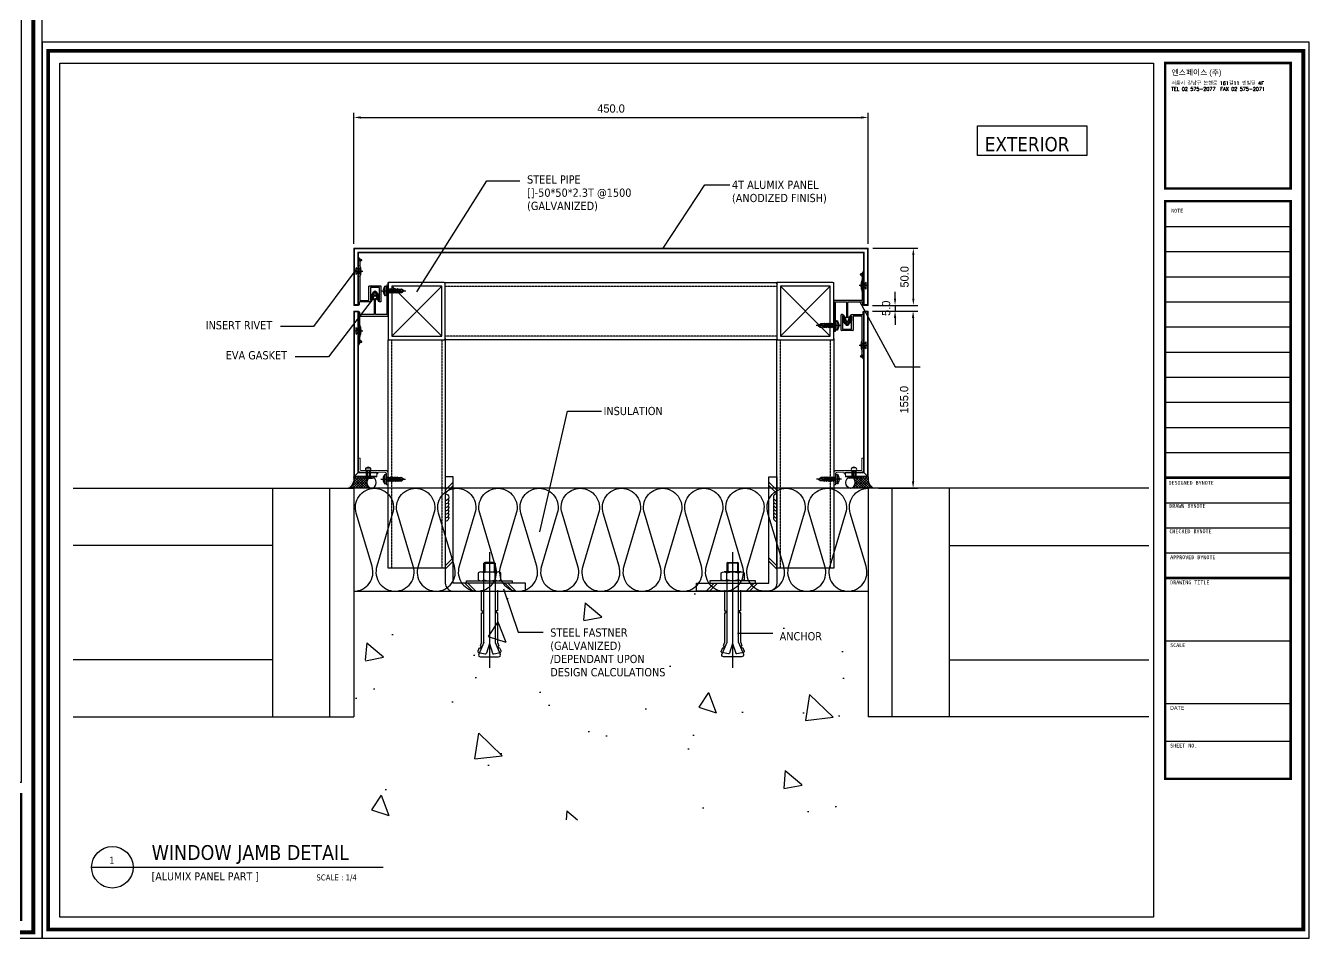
# Model space of a CAD drawing. Header units: millimetres. Extents: x 7297 to 60227, y -7497 to 19324.
# Drawn here: x 16497 to 17620, y 13273 to 14071 of the extents above; entities that cross this region are included whole.
import ezdxf

# ---------------------------------------------------------------- set-up
doc = ezdxf.new("R2010")
doc.units = ezdxf.units.MM
doc.linetypes.add('HIDDEN', pattern=[0.375, 0.25, -0.125])
for name, color, linetype in [('NS_AL_MOLD', 7, 'Continuous'), ('NS_BRACKET_NUTS', 1, 'Continuous'), ('NS_CAULKING', 8, 'Continuous'), ('NS_COL_D-GREY', 8, 'Continuous'), ('NS_COL_RED', 1, 'Continuous'), ('NS_COL_WHITE', 7, 'Continuous'), ('NS_CON', 8, 'Continuous'), ('NS_DIM', 1, 'Continuous'), ('NS_FORM', 7, 'Continuous'), ('NS_FRAME', 253, 'Continuous'), ('NS_GASKET_3M', 150, 'Continuous'), ('NS_INSUL', 8, 'Continuous'), ('NS_PIPE_FRAME', 2, 'Continuous'), ('NS_RIVET_SCREW', 1, 'Continuous'), ('NS_TEXT', 2, 'Continuous'), ('NS_WELD', 1, 'Continuous')]:
    doc.layers.add(name, color=color, linetype=linetype)
doc.layers.add('NS_AL_PANEL', color=32, linetype='Continuous', lineweight=9)
doc.styles.add('Expo M', font='Expo M.ttf')
doc.styles.add('HGTXT', font='romans.shx', dxfattribs={"bigfont": 'whgtxt.shx'})
doc.dimstyles.new('DS2', dxfattribs={"dimscale": 2, "dimtxt": 1.8, "dimasz": 1.5, "dimexe": 1, "dimexo": 1, "dimgap": 0.5, "dimtad": 1, "dimtoh": 1, "dimdec": 1, "dimzin": 1, "dimdsep": 46, "dimtxsty": 'Expo M', "dimcen": 2, "dimadec": 1, "dimazin": 0, "dimtfac": 1, "dimtdec": 4, "dimtix": 1, "dimtmove": 1, "dimatfit": 3, "dimfxl": 1, "dimtolj": 1, "dimtzin": 1, "dimarcsym": 0})
doc.dimstyles.new('N-SPACE', dxfattribs={"dimscale": 4, "dimtxt": 1.8, "dimasz": 1.5, "dimexe": 1, "dimexo": 1, "dimgap": 1, "dimtad": 1, "dimtoh": 1, "dimdec": 1, "dimzin": 1, "dimdsep": 46, "dimtxsty": 'Expo M', "dimcen": 2, "dimclrd": 1, "dimclre": 1, "dimclrt": 2, "dimadec": 1, "dimazin": 0, "dimtfac": 1, "dimtdec": 1, "dimtix": 1, "dimtmove": 1, "dimatfit": 3, "dimfxl": 1, "dimtolj": 1, "dimtzin": 1, "dimarcsym": 0})
pattern_1 = [(315, (-48116.2908, -63333.405), (1.122532015, 1.122532015), []), (45, (-48116.2908, -63333.405), (-1.122532015, 1.122532015), [])]

# ---------------------------------------------------------------- blocks, each defined once
blk = doc.blocks.new('AL-TEMPLATE')
at = {"color": 8}
for p, q in [((2716.82, 1392.97), (2800.02, 1392.97)), ((2716.82, 1376.33), (2800.02, 1376.33)), ((2716.82, 1359.69), (2800.02, 1359.69)), ((2716.82, 1343.05), (2800.02, 1343.05)), ((2716.82, 1326.41), (2800.02, 1326.41)), ((2716.82, 1309.77), (2800.02, 1309.77)), ((2716.82, 1293.13), (2800.02, 1293.13)), ((2716.82, 1276.49), (2800.02, 1276.49)), ((2716.82, 1259.85), (2800.02, 1259.85)), ((2716.82, 1243.21), (2800.02, 1243.21)), ((2716.82, 1209.93), (2800.02, 1209.93)), ((2716.82, 1193.29), (2800.02, 1193.29)), ((2716.82, 1176.65), (2800.02, 1176.65)), ((2716.82, 1118.41), (2800.02, 1118.41)), ((2716.82, 1076.81), (2800.02, 1076.81)), ((2716.82, 1051.85), (2800.02, 1051.85))]:
    blk.add_line(p, q, dxfattribs=at)
at = {"color": 7, "ltscale": 2}
blk.add_lwpolyline([(1972.34, 1515.25), (1972.34, 921.25), (2812.34, 921.25), (2812.34, 1515.25)], close=True, dxfattribs=at)
at = {"color": 8}
for points, const_width in [([(1976.34, 1509.45), (2808.34, 1509.45), (2808.34, 927.05), (1976.34, 927.05)], 2.5), ([(2716.82, 1501.32), (2800.02, 1501.32), (2800.02, 1418.12), (2716.82, 1418.12)], 1.66), ([(2716.82, 1409.8), (2800.02, 1409.8), (2800.02, 1026.89), (2716.82, 1026.89)], 1.66)]:
    blk.add_lwpolyline(points, close=True, dxfattribs=dict(at, const_width=const_width))
at = {"color": 9}
blk.add_lwpolyline([(1984.07, 1501.32), (2709.08, 1501.32), (2709.08, 935.18), (1984.07, 935.18)], close=True, dxfattribs=at)
at = {"color": 8, "const_width": 1.66}
for points in [[(2716.82, 1226.57), (2800.02, 1226.57)], [(2716.82, 1160.01), (2800.02, 1160.01)]]:
    blk.add_lwpolyline(points, dxfattribs=at)
at = {"insert": (2720.94, 1489.17), "char_height": 2.3487, "attachment_point": 1, "style": 'HGTXT'}
blk.add_mtext('서울시 강남구 논현로 161길11 엔빌딩 4F\\PTEL 02 575-2077  FAX 02 575-2071', dxfattribs=at)
at = {"color": 146, "true_color": 0x105689, "insert": (2721.06, 1496.93), "char_height": 3.6698, "attachment_point": 1, "style": 'HGTXT'}
blk.add_mtext('{\\fExpo M|b0|i0|c129|p18;엔스페이스 (주)}', dxfattribs=at)
at = {"color": 8, "attachment_point": 1}
for s, insert, char_height, width in [('NOTE', (2720.76, 1404.73), 2.556, 438.9676), ('DESIGNED BYNOTE', (2719.01, 1224.39), 2.5559, 438.9676), ('DRAWN BYNOTE', (2719.56, 1209.04), 2.5559, 438.9676), ('CHECKED BYNOTE', (2719.56, 1192.25), 2.5559, 438.9676), ('APPROVED BYNOTE', (2720.1, 1175.04), 2.5559, 438.9676), ('DRAWING TITLE', (2720.1, 1158.4), 2.5559, 438.9675), ('SCALE', (2720.1, 1116.8), 2.556, 438.9675), ('{\\fﾱﾼﾸﾲ|b0|i0|c129|p49;DATE}', (2720.1, 1075.2), 2.5559, 438.9675), ('SHEET NO.', (2720.1, 1050.24), 2.556, 438.9675)]:
    blk.add_mtext(s, dxfattribs=dict(at, insert=insert, char_height=char_height, width=width))
blk = doc.blocks.new('피스')
for p, q in [((-4, 1.5), (-4, 1)), ((-4, 1.5), (4, 1.5)), ((-3, 0), (3, 0)), ((-0.5, 3), (-0.4, 2.3)), ((-0.4, 2.3), (0.4, 2.3)), ((0, 5), (0, -16.8)), ((0.5, 3), (0.4, 2.3)), ((4, 1.5), (4, 1)), ((2, -1.5), (-2, -2)), ((-1.5, -1.5), (-2, -2)), ((-2, -2), (-1.5, -2.5)), ((-1.5, -3.5), (-2, -4)), ((2, -3.5), (-2, -4)), ((-2, -4), (-1.5, -4.5)), ((-1.5, -5.5), (-2, -6)), ((2, -5.5), (-2, -6)), ((-2, -6), (-1.5, -6.5)), ((-1.5, -7.5), (-2, -8)), ((2, -7.5), (-2, -8)), ((-2, -8), (-1.5, -8.5)), ((-1.5, -9.5), (-2, -10)), ((2, -9.5), (-2, -10)), ((-2, -10), (-1.5, -10.5)), ((-1.5, -0.5), (-1.5, -1.5)), ((1.5, -1), (-1.5, -1.5)), ((1.5, -2), (-1.5, -2.5)), ((-1.5, -2.5), (-1.5, -3.5)), ((1.5, -3), (-1.5, -3.5)), ((1.5, -4), (-1.5, -4.5)), ((-1.5, -4.5), (-1.5, -5.5)), ((1.5, -5), (-1.5, -5.5)), ((1.5, -6), (-1.5, -6.5)), ((-1.5, -6.5), (-1.5, -7.5)), ((1.5, -7), (-1.5, -7.5)), ((1.5, -8), (-1.5, -8.5)), ((-1.5, -8.5), (-1.5, -9.5)), ((1.5, -9), (-1.5, -9.5)), ((1.5, -10), (-1.5, -10.5)), ((-1.5, -10.5), (-1.5, -13.5)), ((1.5, -0.5), (1.5, -1)), ((1.5, -1), (2, -1.5)), ((2, -1.5), (1.5, -2)), ((1.5, -2), (1.5, -3)), ((1.5, -3), (2, -3.5)), ((2, -3.5), (1.5, -4)), ((1.5, -4), (1.5, -5)), ((1.5, -5), (2, -5.5)), ((2, -5.5), (1.5, -6)), ((1.5, -6), (1.5, -7)), ((1.5, -7), (2, -7.5)), ((2, -7.5), (1.5, -8)), ((1.5, -8), (1.5, -9)), ((1.5, -9), (2, -9.5)), ((2, -9.5), (1.5, -10)), ((1.5, -10), (1.5, -13)), ((0, -15), (-1.5, -13.5)), ((-1.3, -13.5), (-1.3, -12)), ((0, -15), (-1.3, -13.5)), ((0, -15), (1.5, -13)), ((1.5, -13), (0.6, -11.5))]:
    blk.add_line(p, q)
for centre, radius, start, end in [((0, -3.1), 6.08, 94.7146, 131.1121), ((-3, 1), 1, 180, 270), ((-2, -0.5), 0.5, 0, 90), ((0, -3.1), 6.08, 48.8879, 85.2854), ((2, -0.5), 0.5, 90, 180), ((3, 1), 1, 270, 0), ((-0.3, -12), 1, 30.0863, 180)]:
    blk.add_arc(centre, radius, start, end)
blk = doc.blocks.new('N-SCREW')
blk.add_blockref('피스', (17.3, -1))
blk = doc.blocks.new('A$C0843732F')
for centre, start in [((0, -3), 90), ((0, -6), 150), ((0, -9), 150), ((0, -12), 150), ((0, -15), 150), ((0, -18), 150), ((0, -21), 150)]:
    blk.add_arc(centre, 3, start, 270)
blk = doc.blocks.new('set anchor')
for p, q in [((0, -27.2), (0, 74.1)), ((-8.9, 56.5), (-10.1, 59.4)), ((-3.7, 61.8), (-9.5, 60.5)), ((-5, 52), (-9.4, 62.2)), ((-8.9, 56.5), (-8, 56.8)), ((-7.3, 55.2), (-8, 56.8)), ((7.9, 64.5), (-7.9, 64.5)), ((0, 52.8), (-2.7, 61.3)), ((0, 52.8), (2.7, 61.3)), ((9.5, 60.5), (3.7, 61.8)), ((5, 52), (9.4, 62.2)), ((7.3, 55.2), (8, 56.8)), ((8.9, 56.5), (8, 56.8)), ((8.9, 56.5), (10.1, 59.4)), ((-8.2, 54.8), (-7.3, 55.2)), ((-7.1, 52), (-8.2, 54.8)), ((-7.1, 25.8), (-7.1, 52)), ((-5, -2), (-5, 52)), ((5, 52), (5, -2)), ((7.1, 52), (8.2, 54.8)), ((7.1, 52), (7.1, 25.8)), ((8.2, 54.8), (7.3, 55.2)), ((-7.1, 25.8), (-5.8, 25.8)), ((-7.1, 6), (-7.1, 24.2)), ((-7.1, 24.2), (-5.8, 24.2)), ((-5.8, 24.2), (-5.8, 25.8)), ((7.1, 25.8), (5.8, 25.8)), ((5.8, 24.2), (5.8, 25.8)), ((7.1, 24.2), (5.8, 24.2)), ((7.1, 24.2), (7.1, 6)), ((-20, 0), (20, 0)), ((-20, -2), (-20, 0)), ((20, 0), (20, -2)), ((20, -2), (-20, -2)), ((7.5, -2), (-7.5, -2)), ((7.5, -2), (-7.5, -2)), ((7.5, -10), (-7.5, -10)), ((-5, -3), (-5, -9)), ((-5, -17.4), (-5, -10)), ((-4.2, -18.2), (-4.2, -10)), ((4.2, -18.2), (4.2, -10)), ((5, -3), (5, -9)), ((5, -10), (5, -17.4)), ((5, -17.4), (-5, -17.4)), ((-4.2, -18.2), (-5, -17.4)), ((-4.2, -18.2), (4.2, -18.2)), ((5, -17.4), (4.2, -18.2))]:
    blk.add_line(p, q)
blk.add_lwpolyline([(5, -3, 0.202073), (-5, -3, 0.404145), (-10, -3), (-10, -9, 0.404145), (-5, -9, 0.202073), (5, -9, 0.404145), (10, -9), (10, -3, 0.404145)], format="xyb", close=True)
for centre, radius, start, end in [((-9.3, 59.7), 0.833, 102.5288, 201.8014), ((-7.9, 62.8), 1.67, 90, 203.4287), ((-3.5, 61), 0.833, 17.6501, 102.5288), ((3.5, 61), 0.833, 77.4712, 162.3499), ((7.9, 62.8), 1.67, 336.5713, 90), ((9.3, 59.7), 0.833, 338.1986, 77.4712)]:
    blk.add_arc(centre, radius, start, end)
blk = doc.blocks.new('*D638')
at = {"layer": 'NS_DIM', "color": 1, "lineweight": -2, "transparency": 16777216}
for p, q in [((17237.7, 13876.6), (17277.2, 13876.6)), ((17273.2, 13832.6), (17273.2, 13870.6)), ((17238, 13826.6), (17277.2, 13826.6))]:
    blk.add_line(p, q, dxfattribs=at)
at = {"layer": 'NS_DIM', "color": 1, "transparency": 16777216}
for points in [[(17272.2, 13870.6), (17274.2, 13870.6), (17273.2, 13876.6)], [(17272.2, 13832.6), (17274.2, 13832.6), (17273.2, 13826.6)]]:
    blk.add_solid(points, dxfattribs=at)
at = {"layer": 'NS_DIM', "color": 2, "transparency": 16777216, "insert": (17265.5, 13851.6), "char_height": 7.2, "attachment_point": 5, "rotation": 90, "style": 'Expo M'}
blk.add_mtext('\\A1;50.0', dxfattribs=at)
blk = doc.blocks.new('*D637')
at = {"layer": 'NS_DIM', "color": 1, "lineweight": -2, "transparency": 16777216}
for p, q in [((17257.2, 13832.6), (17257.2, 13838.6)), ((17237.5, 13826.6), (17261.2, 13826.6)), ((17257.2, 13826.6), (17257.2, 13821.6)), ((17237.5, 13821.6), (17261.2, 13821.6)), ((17257.2, 13815.6), (17257.2, 13809.6))]:
    blk.add_line(p, q, dxfattribs=at)
at = {"layer": 'NS_DIM', "color": 1, "transparency": 16777216}
for points in [[(17256.2, 13832.6), (17258.2, 13832.6), (17257.2, 13826.6)], [(17256.2, 13815.6), (17258.2, 13815.6), (17257.2, 13821.6)]]:
    blk.add_solid(points, dxfattribs=at)
at = {"layer": 'NS_DIM', "color": 2, "transparency": 16777216, "insert": (17249.4, 13824.1), "char_height": 7.2, "attachment_point": 5, "rotation": 90, "style": 'Expo M'}
blk.add_mtext('\\A1;5.0', dxfattribs=at)
blk = doc.blocks.new('*D636')
at = {"layer": 'NS_DIM', "color": 1, "lineweight": -2, "transparency": 16777216}
for p, q in [((17237.5, 13821.6), (17277, 13821.6)), ((17273, 13815.6), (17273, 13672.6)), ((17242.7, 13666.6), (17277, 13666.6))]:
    blk.add_line(p, q, dxfattribs=at)
at = {"layer": 'NS_DIM', "color": 1, "transparency": 16777216}
for points in [[(17272, 13815.6), (17274, 13815.6), (17273, 13821.6)], [(17272, 13672.6), (17274, 13672.6), (17273, 13666.6)]]:
    blk.add_solid(points, dxfattribs=at)
at = {"layer": 'NS_DIM', "color": 2, "transparency": 16777216, "insert": (17265.2, 13744.1), "char_height": 7.2, "attachment_point": 5, "rotation": 90, "style": 'Expo M'}
blk.add_mtext('\\A1;155.0', dxfattribs=at)
blk = doc.blocks.new('POP-LIVET')
for p, q in [((-5, 0), (5, 0)), ((-2, 0), (-2, -2.3)), ((-1.6, 0), (-1.6, -2.3)), ((0, 0), (0, -3.3)), ((1.6, 0), (1.6, -2.3)), ((2, 0), (2, -2.3)), ((-3, -3.6), (3, -3.6))]:
    blk.add_line(p, q)
at = {"ltscale": 0.1}
blk.add_line((0, -5.5), (0, 2.6), dxfattribs=at)
for centre, radius, start, end in [((0, -10.8), 11.9, 65.2132, 114.7868), ((-3.7, -2), 1.7, 293.5145, 351.3483), ((-3.3, -2), 1.7, 293.5145, 351.3483), ((3.3, -2), 1.7, 188.6517, 246.4855), ((3.7, -2), 1.7, 188.6517, 246.4855)]:
    blk.add_arc(centre, radius, start, end)
blk = doc.blocks.new('F2-A')
for p, q in [((-25.6, 25.8), (-25.6, 24.9)), ((1.1, 26), (-25.3, 26)), ((-25.3, 24.7), (-21, 24.7)), ((-21, 24.7), (-20.7, 25)), ((-20.7, 25), (-20.4, 24.7)), ((-20.4, 24.7), (0, 24.7)), ((0, 24.7), (0, 15)), ((1.3, 1.3), (1.3, 25.8)), ((0, 13.8), (0, 0.8)), ((-2.5, 0.4), (-2.5, 0)), ((-2.5, 0), (22.8, 0)), ((-2.1, 0.8), (0, 0.8)), ((14, 1.3), (1.3, 1.3)), ((14.3, 1), (14, 1.3)), ((14.6, 1.3), (14.3, 1)), ((22.3, 1.3), (14.6, 1.3)), ((23.9, 2.9), (22.3, 1.3)), ((22.8, 0), (24.2, 1.4)), ((24.2, 2.8), (24.2, 2.9)), ((24.3, 1.6), (24.3, 2.7))]:
    blk.add_line(p, q)
blk.add_lwpolyline([(0, 15), (-13.9, 15), (-14.1, 16.1, 0.547574), (-14.6, 16.3), (-17.3, 14.7, 0.517274), (-17.3, 14.2), (-14.6, 12.6, 0.547574), (-14.1, 12.8), (-13.9, 13.8), (0, 13.8)], format="xyb")
for centre, radius, start, end in [((-25.3, 25.8), 0.25, 90, 180), ((-25.3, 24.9), 0.25, 180, 270), ((1.1, 25.8), 0.25, 11.537, 90), ((-2.1, 0.4), 0.4, 90, 180), ((24, 2.8), 0.2, 45, 135), ((24.1, 2.7), 0.2, 0, 45), ((24.1, 1.6), 0.2, 315, 360)]:
    blk.add_arc(centre, radius, start, end)
blk = doc.blocks.new('F1-A')
for p, q in [((-14, 9.4), (-14, 19.5)), ((-13.8, 19.7), (-0.2, 19.7)), ((-1.3, 18.4), (-12.7, 18.4)), ((-12.7, 18.4), (-12.7, 10.5)), ((-1.3, 17.4), (-1.3, 18.4)), ((-0.6, 17.4), (-1.3, 17.4)), ((-1.3, 11.5), (-0.6, 11.5)), ((-1.3, 10.5), (-1.3, 11.5)), ((0, 18.4), (-0.5, 17.5)), ((-0.5, 11.4), (0, 10.5)), ((0, 19.5), (0, 18.4)), ((-37, 1.6), (-37, 2.7)), ((-36.9, 2.8), (-36.9, 2.9)), ((-35.5, 0), (-36.9, 1.4)), ((-36.6, 2.9), (-35, 1.3)), ((2.5, 0), (-35.5, 0)), ((-35, 1.3), (-27.3, 1.3)), ((-27.3, 1.3), (-27, 1)), ((-27, 1), (-26.7, 1.3)), ((-26.7, 1.3), (-1.3, 1.3)), ((-1.3, 9.2), (-13.8, 9.2)), ((-12.7, 10.5), (-1.3, 10.5)), ((-1.3, 1.3), (-1.3, 9.2)), ((0, 10.5), (0, 0.8)), ((2.1, 0.8), (0, 0.8)), ((2.5, 0.4), (2.5, 0))]:
    blk.add_line(p, q)
for centre, radius, start, end in [((-13.8, 19.5), 0.2, 90, 180), ((-0.6, 17.6), 0.2, 270, 333.7089), ((-0.6, 11.3), 0.2, 26.2911, 90), ((-0.2, 19.5), 0.2, 0, 90), ((-0.2, 18.4), 0.2, 333.7089, 360), ((-36.8, 2.7), 0.2, 135, 180), ((-36.8, 1.6), 0.2, 180, 225), ((-36.7, 2.8), 0.2, 45, 135), ((-13.8, 9.4), 0.2, 180, 270), ((-0.2, 10.5), 0.2, 0, 26.2911), ((2.1, 0.4), 0.4, 360, 90)]:
    blk.add_arc(centre, radius, start, end)
blk = doc.blocks.new('*D635')
at = {"layer": 'NS_DIM', "color": 1, "lineweight": -2, "transparency": 16777216}
for p, q in [((16783.7, 13880.6), (16783.7, 13995)), ((17233.7, 13880.6), (17233.7, 13995)), ((16789.7, 13991), (17227.7, 13991))]:
    blk.add_line(p, q, dxfattribs=at)
at = {"layer": 'NS_DIM', "color": 1, "transparency": 16777216}
for points in [[(16789.7, 13992), (16789.7, 13990), (16783.7, 13991)], [(17227.7, 13992), (17227.7, 13990), (17233.7, 13991)]]:
    blk.add_solid(points, dxfattribs=at)
at = {"layer": 'NS_DIM', "color": 2, "transparency": 16777216, "insert": (17008.7, 13998.8), "char_height": 7.2, "attachment_point": 5, "style": 'Expo M'}
blk.add_mtext('\\A1;450.0', dxfattribs=at)
blk = doc.blocks.new('*U98')
for p, q in [((1, 50), (0, 50)), ((0, 49), (0, 50)), ((0, 49), (0, 1)), ((49, 50), (1, 50)), ((3.2, 3.2), (46.8, 46.8)), ((46.8, 3.2), (3.2, 46.8)), ((49, 50), (50, 50)), ((50, 49), (50, 50)), ((50, 1), (50, 49)), ((0, 1), (0, 0)), ((1, 0), (0, 0)), ((50, 1), (50, 0)), ((1, 0), (49, 0)), ((49, 0), (50, 0))]:
    blk.add_line(p, q)
blk.add_lwpolyline([(3.2, 46.8), (3.2, 3.2), (46.8, 3.2), (46.8, 46.8)], close=True)
for centre, start, end in [((1, 49), 90, 180), ((49, 49), 0, 90), ((1, 1), 180, 270), ((49, 1), 270, 0)]:
    blk.add_arc(centre, 1, start, end)
blk = doc.blocks.new('*U141')
blk.add_lwpolyline([(0, 0), (50, 0), (50, 200), (0, 200)], close=True)
at = {"linetype": 'HIDDEN'}
blk.add_lwpolyline([(3.2, 0), (46.8, 0), (46.8, 200), (3.2, 200)], close=True, dxfattribs=at)
blk = doc.blocks.new('*U204')
blk.add_lwpolyline([(0, 0), (50, 0), (50, 290), (0, 290)], close=True)
at = {"linetype": 'HIDDEN'}
blk.add_lwpolyline([(3.2, 0), (46.8, 0), (46.8, 290), (3.2, 290)], close=True, dxfattribs=at)

msp = doc.modelspace()

# ---------------------------------------------------------------- hatches: boundary and pattern name
at = {"layer": 'NS_CAULKING'}
h = msp.add_hatch(dxfattribs=at)
h.set_pattern_fill('ANSI37', color=256, scale=0.1, angle=-90)
h.set_pattern_definition([(315, (17229.33585, 27282.69975), (0.224506403, 0.224506403), []), (45, (17229.33585, 27282.69975), (-0.224506403, 0.224506403), [])])
h.paths.add_polyline_path([(16790.4, 13866.6), (16789.29, 13866.6, 0.1989124), (16789.15, 13866.54), (16787.71, 13865.1), (16787.71, 13869.07, 0.3022043)])
h = msp.add_hatch(dxfattribs=at)
h.set_pattern_fill('ANSI37', color=256, scale=0.1, angle=-90)
h.set_pattern_definition([(315, (16757.62035, 27154.54902), (0.224506403, 0.224506403), []), (45, (16757.62035, 27154.54902), (-0.224506403, 0.224506403), [])])
h.paths.add_polyline_path([(17229.71, 13856.57, -0.3022043), (17227.02, 13854.1), (17228.13, 13854.1, -0.1989124), (17228.27, 13854.04), (17229.71, 13852.6)])
h = msp.add_hatch(dxfattribs=at)
h.set_pattern_fill('ANSI37', color=256, scale=0.1, angle=-90)
h.set_pattern_definition([(315, (17229.33585, 27253.39975), (0.224506403, 0.224506403), []), (45, (17229.33585, 27253.39975), (-0.224506403, 0.224506403), [])])
h.paths.add_polyline_path([(16787.71, 13791.82, -0.3022043), (16790.4, 13794.3), (16789.29, 13794.3, -0.1989124), (16789.15, 13794.35), (16787.71, 13795.8)])
h = msp.add_hatch(dxfattribs=at)
h.set_pattern_fill('ANSI37', color=256, scale=0.1, angle=-90)
h.set_pattern_definition([(315, (16757.62035, 27183.84902), (0.224506403, 0.224506403), []), (45, (16757.62035, 27183.84902), (-0.224506403, 0.224506403), [])])
h.paths.add_polyline_path([(17227.02, 13781.8), (17228.13, 13781.8, 0.1989124), (17228.27, 13781.85), (17229.71, 13783.3), (17229.71, 13779.32, 0.3022043)])
h = msp.add_hatch(dxfattribs=at)
h.set_pattern_fill('ANSI37', color=256, scale=0.5, angle=270, style=0)
h.set_pattern_definition(pattern_1)
edge = h.paths.add_edge_path()
edge.add_ellipse((16799.2, 13671.6), major_axis=(0, 5), ratio=0.7930893, start_angle=0.00007, end_angle=180, ccw=False)
edge.add_line((16799.2, 13676.6), (16783.71, 13676.6))
edge.add_arc((16774.76, 13674.82), 9.13, 295.66225, 371.20765, ccw=False)
edge.add_line((16778.71, 13666.6), (16799.2, 13666.6))
h = msp.add_hatch(dxfattribs=at)
h.set_pattern_fill('ANSI37', color=256, scale=0.5, angle=270, style=0)
h.set_pattern_definition(pattern_1)
edge = h.paths.add_edge_path()
edge.add_ellipse((17218.22, 13671.6), major_axis=(0, 5), ratio=0.7930893, start_angle=180, end_angle=359.99993)
edge.add_line((17218.22, 13676.6), (17233.71, 13676.6))
edge.add_arc((17242.66, 13674.82), 9.13, 168.79235, 244.33775)
edge.add_line((17238.71, 13666.6), (17218.22, 13666.6))
at = {"layer": 'NS_CON'}
h = msp.add_hatch(dxfattribs=at)
h.set_pattern_fill('AR-CONC', color=256, angle=-90)
h.set_pattern_definition([(320, (29106.26, -103574.61), (-15.93909, -182.18467), [19.05, -209.55]), (265, (29106.26, -103574.61), (191.05685, 35.24342), [15.24, -167.64058]), (10.45144, (29104.93, -103589.8), (175.11775, -146.94125), [16.19, -178.09024]), (316.1842, (29157.06, -103574.61), (-42.04233, -271.07904), [28.575, -314.325]), (6.63556, (29153.55, -103597.2), (247.4261, -237.40413), [24.285, -267.1356]), (261.18415, (29157.06, -103574.61), (247.4261, -237.40413), [22.85997, -251.4597]), (291, (29144.36, -103600.01), (-102.2652, -151.6144), [19.05, -209.55]), (236, (29144.36, -103600.01), (184.18797, -61.80203), [15.24, -167.64]), (341.45144, (29135.83, -103612.65), (81.92277, -213.41642), [16.19, -178.08994]), (307.5, (29106.257, -103574.614), (84.55504, -3.088603), [0, -165.608, 0, -170.18, 0, -168.275]), (277.5, (29106.26, -103574.61), (100.180575, -66.81966), [0, -97.028, 0, -161.798, 0, -64.135]), (237.5, (29106.26, -103517.97), (-5.728744, -135.590595), [0, -63.5, 0, -198.12, 0, -262.89]), (227.5, (29106.26, -103492.57), (25.42649, -148.12918), [0, -82.55, 0, -131.572, 0, -186.69])])
h.paths.add_polyline_path([(17233.71, 13376.6), (17233.71, 13576.6), (16783.71, 13576.6), (16783.71, 13376.6)])
at = {"layer": 'NS_GASKET_3M'}
h = msp.add_hatch(dxfattribs=at)
h.set_pattern_fill('ANSI31', color=256, scale=0.2, angle=-90)
h.set_pattern_definition([(315, (17832.7232, 28529.8796), (0.449012806, 0.449012806), [])])
edge = h.paths.add_edge_path()
edge.add_line((16804.71, 13832.7), (16804.71, 13833.22))
edge.add_arc((16803.71, 13833.22), 1, 0.00041, 20.24991)
edge.add_arc((16785.61, 13826.54), 20.29, 20.24991, 34.14305)
edge.add_arc((16802.16, 13837.76), 0.3, 35.29728, 144.70272)
edge.add_arc((16818.71, 13826.54), 20.29, 145.85695, 159.75009)
edge.add_arc((16800.61, 13833.22), 1, 159.75009, 179.99959)
edge.add_line((16799.61, 13833.22), (16799.61, 13832.7))
edge.add_line((16799.61, 13832.7), (16800.41, 13832.7))
edge.add_arc((16800.41, 13832.4), 0.3, -0.00005, 90, ccw=False)
edge.add_line((16800.71, 13832.4), (16800.71, 13832.03))
edge.add_arc((16800.41, 13832.03), 0.3, 300.74031, 359.99995, ccw=False)
edge.add_line((16800.56, 13831.77), (16799.46, 13830.94))
edge.add_arc((16799.31, 13831.2), 0.3, 270, 300.74031, ccw=False)
edge.add_line((16799.31, 13830.9), (16798.81, 13830.9))
edge.add_arc((16798.81, 13831.3), 0.4, 180, 270, ccw=False)
edge.add_line((16798.41, 13831.3), (16798.41, 13834.48))
edge.add_arc((16799.41, 13834.48), 1, 145.55, 180, ccw=False)
edge.add_arc((16739.63, 13881.36), 74.97, 321.84447, 325.18768)
edge.add_arc((16803.02, 13837.57), 2.09, 132.47267, 151.70566, ccw=False)
edge.add_arc((16802.16, 13838.4), 0.9, 52.73059, 127.26941, ccw=False)
edge.add_arc((16801.29, 13837.57), 2.09, 28.29434, 47.52733, ccw=False)
edge.add_arc((16864.69, 13881.36), 74.97, 214.81232, 218.15553)
edge.add_arc((16804.91, 13834.48), 1, 0, 34.45, ccw=False)
edge.add_line((16805.91, 13834.48), (16805.91, 13831.29))
edge.add_arc((16805.51, 13831.3), 0.4, 270, 359.81333, ccw=False)
edge.add_line((16805.51, 13830.9), (16805.01, 13830.9))
edge.add_arc((16805.01, 13831.2), 0.3, 239.25966, 270, ccw=False)
edge.add_line((16804.86, 13830.94), (16803.76, 13831.77))
edge.add_arc((16803.91, 13832.03), 0.3, 179.99995, 239.25966, ccw=False)
edge.add_line((16803.61, 13832.03), (16803.61, 13832.4))
edge.add_arc((16803.91, 13832.4), 0.3, 90, 179.99995, ccw=False)
edge.add_line((16803.91, 13832.7), (16804.71, 13832.7))
h = msp.add_hatch(dxfattribs=at)
h.set_pattern_fill('ANSI31', color=256, scale=0.2, angle=-90)
h.set_pattern_definition([(315, (17361.0077, 28430.8289), (0.449012806, 0.449012806), [])])
edge = h.paths.add_edge_path()
edge.add_line((17212.71, 13815.5), (17212.71, 13814.97))
edge.add_arc((17213.71, 13814.97), 1, 180.00041, 200.24991)
edge.add_arc((17231.81, 13821.65), 20.29, 200.24991, 214.14305)
edge.add_arc((17215.26, 13810.43), 0.3, 215.29728, 324.70272)
edge.add_arc((17198.71, 13821.65), 20.29, 325.85695, 339.75009)
edge.add_arc((17216.81, 13814.97), 1, 339.75009, 359.99959)
edge.add_line((17217.81, 13814.97), (17217.81, 13815.5))
edge.add_line((17217.81, 13815.5), (17217.01, 13815.5))
edge.add_arc((17217.01, 13815.8), 0.3, 179.99995, 270, ccw=False)
edge.add_line((17216.71, 13815.8), (17216.71, 13816.16))
edge.add_arc((17217.01, 13816.16), 0.3, 120.74031, 179.99995, ccw=False)
edge.add_line((17216.86, 13816.42), (17217.96, 13817.25))
edge.add_arc((17218.11, 13817), 0.3, 90, 120.74031, ccw=False)
edge.add_line((17218.11, 13817.3), (17218.61, 13817.3))
edge.add_arc((17218.61, 13816.9), 0.4, 0, 90, ccw=False)
edge.add_line((17219.01, 13816.9), (17219.01, 13813.71))
edge.add_arc((17218.01, 13813.71), 1, -34.45, 0, ccw=False)
edge.add_arc((17277.79, 13766.83), 74.97, 141.84447, 145.18768)
edge.add_arc((17214.39, 13810.62), 2.09, 312.47267, 331.70566, ccw=False)
edge.add_arc((17215.26, 13809.8), 0.9, 232.73059, 307.26941, ccw=False)
edge.add_arc((17216.12, 13810.62), 2.09, 208.29434, 227.52733, ccw=False)
edge.add_arc((17152.73, 13766.83), 74.97, 34.81232, 38.15553)
edge.add_arc((17212.51, 13813.71), 1, 180, 214.45, ccw=False)
edge.add_line((17211.51, 13813.71), (17211.51, 13816.9))
edge.add_arc((17211.91, 13816.9), 0.4, 90, 179.81333, ccw=False)
edge.add_line((17211.91, 13817.3), (17212.41, 13817.3))
edge.add_arc((17212.41, 13817), 0.3, 59.25966, 90, ccw=False)
edge.add_line((17212.56, 13817.25), (17213.66, 13816.42))
edge.add_arc((17213.51, 13816.16), 0.3, -0.00005, 59.25966, ccw=False)
edge.add_line((17213.81, 13816.16), (17213.81, 13815.8))
edge.add_arc((17213.51, 13815.8), 0.3, 270, 359.99995, ccw=False)
edge.add_line((17213.51, 13815.5), (17212.71, 13815.5))

# ---------------------------------------------------------------- linework, layer by layer
at = {"layer": 'NS_AL_PANEL'}
for p, q in [((16787.71, 13826.6), (16783.96, 13826.6)), ((16787.71, 13827.3), (16784.21, 13827.3)), ((16787.71, 13827.1), (16784.21, 13827.1)), ((17229.71, 13827.3), (17233.21, 13827.3)), ((17229.71, 13827.1), (17233.21, 13827.1)), ((17229.71, 13826.6), (17233.46, 13826.6)), ((16787.71, 13821.6), (16783.96, 13821.6)), ((16787.71, 13821.1), (16784.21, 13821.1)), ((16787.71, 13820.9), (16784.21, 13820.9)), ((17229.71, 13821.6), (17233.46, 13821.6)), ((17229.71, 13821.1), (17233.21, 13821.1)), ((17229.71, 13820.9), (17233.21, 13820.9)), ((16787.71, 13680.6), (16784.21, 13677.1)), ((16787.21, 13680.1), (16803.71, 13680.1)), ((16787.71, 13680.6), (16803.71, 13680.6)), ((16803.71, 13680.6), (16803.71, 13676.6)), ((17229.71, 13680.6), (17213.71, 13680.6)), ((17213.71, 13680.6), (17213.71, 13676.6)), ((17230.21, 13680.1), (17213.71, 13680.1)), ((17229.71, 13680.6), (17233.21, 13677.1)), ((16783.71, 13676.6), (16803.71, 13676.6)), ((16784.21, 13677.1), (16803.71, 13677.1)), ((17233.21, 13677.1), (17213.71, 13677.1)), ((17233.71, 13676.6), (17213.71, 13676.6))]:
    msp.add_line(p, q, dxfattribs=at)
for points in [[(16783.71, 13826.85), (16783.71, 13876.6), (17233.71, 13876.6), (17233.71, 13826.85)], [(16784.21, 13827.1), (16784.21, 13876.1), (17233.21, 13876.1), (17233.21, 13827.1)], [(17230.21, 13827.3), (17230.21, 13873.1), (16787.21, 13873.1), (16787.21, 13827.3)], [(17229.71, 13827.3), (17229.71, 13872.6), (16787.71, 13872.6), (16787.71, 13826.6)], [(16787.71, 13827.1), (16787.71, 13826.6)], [(17229.71, 13826.6), (17229.71, 13827.1)], [(17229.71, 13826.6), (17229.71, 13827.1)], [(17229.71, 13827.1), (17229.71, 13826.6)], [(16783.71, 13821.35), (16783.71, 13676.6)], [(16784.21, 13821.1), (16784.21, 13677.1)], [(16787.21, 13680.1), (16787.21, 13820.9)], [(16787.71, 13821.6), (16787.71, 13821.1)], [(16787.71, 13681.6), (16787.71, 13820.9)], [(17229.71, 13821.1), (17229.71, 13821.6)], [(17229.71, 13821.6), (17229.71, 13821.1)], [(17229.71, 13820.9), (17229.71, 13681.6)], [(17230.21, 13820.9), (17230.21, 13680.1)], [(17233.21, 13677.1), (17233.21, 13821.1)], [(17233.71, 13676.6), (17233.71, 13821.35)], [(16812.21, 13671.31), (16812.21, 13679.6), (16812.21, 13669.6), (16813.71, 13669.6), (16813.71, 13680.6), (16812.21, 13682.1), (16789.71, 13682.1), (16789.21, 13682.6), (16789.21, 13693.1)], [(17205.21, 13671.31), (17205.21, 13679.6), (17205.21, 13669.6), (17203.71, 13669.6), (17203.71, 13680.6), (17205.21, 13682.1), (17227.71, 13682.1), (17228.21, 13682.6), (17228.21, 13693.1)]]:
    msp.add_lwpolyline(points, dxfattribs=at)
for points in [[(16789.21, 13693.1), (16787.71, 13693.1), (16787.71, 13681.6), (16788.71, 13680.6), (16803.71, 13680.6), (16803.71, 13679.6, 1), (16804.71, 13679.6), (16804.71, 13680.6), (16811.21, 13680.6), (16812.21, 13679.6)], [(17228.21, 13693.1), (17229.71, 13693.1), (17229.71, 13681.6), (17228.71, 13680.6), (17213.71, 13680.6), (17213.71, 13679.6, -1), (17212.71, 13679.6), (17212.71, 13680.6), (17206.21, 13680.6), (17205.21, 13679.6)]]:
    msp.add_lwpolyline(points, format="xyb", dxfattribs=at)
for centre, start, end in [((16783.96, 13826.85), 180, 270), ((17233.46, 13826.85), 270, 0), ((16783.96, 13821.35), 90, 180), ((17233.46, 13821.35), 0, 90)]:
    msp.add_arc(centre, 0.25, start, end, dxfattribs=at)
at = {"layer": 'NS_BRACKET_NUTS'}
for points in [[(16870.71, 13676.6), (16863.71, 13676.6), (16863.71, 13583.6, 0.4142136), (16870.71, 13576.6), (16933.96, 13576.6), (16933.96, 13583.6), (16870.71, 13583.6)], [(17146.71, 13676.6), (17153.71, 13676.6), (17153.71, 13583.6, -0.4142136), (17146.71, 13576.6), (17083.46, 13576.6), (17083.46, 13583.6), (17146.71, 13583.6)]]:
    msp.add_lwpolyline(points, format="xyb", close=True, dxfattribs=at)
at = {"layer": 'NS_CAULKING'}
for points in [[(16790.4, 13866.6, -0.3022043), (16787.71, 13869.07, 0.6513068)], [(17227.02, 13854.1, 0.3022043), (17229.71, 13856.57, -0.6513068)], [(16790.4, 13794.3, 0.3022043), (16787.71, 13791.82, -0.6513068)], [(17227.02, 13781.8, -0.3022043), (17229.71, 13779.32, 0.6513068)]]:
    msp.add_lwpolyline(points, format="xyb", dxfattribs=at)
for centre, start, end in [((16774.76, 13674.82), 295.66225, 11.20765), ((17242.66, 13674.82), 168.79235, 244.33775)]:
    msp.add_arc(centre, 9.13, start, end, dxfattribs=at)
at = {"layer": 'NS_CAULKING', "extrusion": (0, 0, -1)}
for centre in [(16799.2, 13671.6), (17218.22, 13671.6)]:
    msp.add_ellipse(centre, major_axis=(0, 5), ratio=0.7930893, start_param=3.1415927, end_param=6.2831841, dxfattribs=at)
at = {"layer": 'NS_CAULKING'}
for centre in [(16799.2, 13671.6), (17218.22, 13671.6)]:
    msp.add_ellipse(centre, major_axis=(0, 5), ratio=0.7930893, start_param=3.1415927, end_param=6.2831841, dxfattribs=at)
at = {"layer": 'NS_COL_D-GREY'}
for points in [[(16538.03, 13666.59), (16783.71, 13666.59)], [(16712.71, 13466.59), (16712.71, 13666.59)], [(16762.71, 13466.59), (16762.71, 13666.59)], [(16783.71, 13666.59), (16783.71, 13466.59)], [(17233.71, 13666.59), (17233.71, 13466.59)], [(17479.39, 13666.59), (17233.71, 13666.59)], [(17254.71, 13466.59), (17254.71, 13666.59)], [(17304.71, 13466.59), (17304.71, 13666.59)], [(16712.71, 13616.59), (16538.03, 13616.59)], [(17304.71, 13616.59), (17479.39, 13616.59)], [(16712.71, 13516.59), (16538.03, 13516.59)], [(17304.71, 13516.59), (17479.39, 13516.59)], [(16538.03, 13466.59), (16783.71, 13466.59)], [(17479.39, 13466.59), (17233.71, 13466.59)]]:
    msp.add_lwpolyline(points, dxfattribs=at)
at = {"layer": 'NS_COL_RED', "ltscale": 8}
for p, q in [((16870.71, 13671.87), (16863.71, 13664.87)), ((16870.71, 13669.04), (16863.71, 13662.04)), ((17146.71, 13671.87), (17153.71, 13664.87)), ((17146.71, 13669.04), (17153.71, 13662.04)), ((16870.71, 13605.7), (16863.71, 13598.7)), ((16870.71, 13602.87), (16863.71, 13595.87)), ((17146.71, 13605.7), (17153.71, 13598.7)), ((17146.71, 13602.87), (17153.71, 13595.87)), ((16880.68, 13583.6), (16887.68, 13576.6)), ((16883.51, 13583.6), (16890.51, 13576.6)), ((16915.63, 13583.6), (16922.63, 13576.6)), ((16918.46, 13583.6), (16925.46, 13576.6)), ((17098.96, 13583.6), (17091.96, 13576.6)), ((17101.79, 13583.6), (17094.79, 13576.6)), ((17133.91, 13583.6), (17126.91, 13576.6)), ((17136.74, 13583.6), (17129.74, 13576.6))]:
    msp.add_line(p, q, dxfattribs=at)
at = {"layer": 'NS_COL_WHITE'}
msp.add_line((16554.25, 13335.08), (16809.39, 13335.08), dxfattribs=at)
msp.add_circle((16572.39, 13335.08), 18.14, dxfattribs=at)
at = {"layer": 'NS_CON'}
msp.add_line((16783.71, 13576.6), (17233.71, 13576.6), dxfattribs=at)
at = {"layer": 'NS_GASKET_3M', "ltscale": 2}
for points in [[(16804.71, 13832.7), (16804.71, 13833.22, 0.0885857), (16804.65, 13833.56, 0.0606947), (16802.4, 13837.93, 0.5172742), (16801.91, 13837.93, 0.0606947), (16799.67, 13833.56, 0.0885857), (16799.61, 13833.22), (16799.61, 13832.7), (16800.41, 13832.7, -0.4142138), (16800.71, 13832.4), (16800.71, 13832.03, -0.2644898), (16800.56, 13831.77), (16799.46, 13830.94, -0.1349401), (16799.31, 13830.9), (16798.81, 13830.9, -0.4142136), (16798.41, 13831.3), (16798.41, 13834.48, -0.1514589), (16798.58, 13835.04, 0.0145885), (16801.19, 13838.56, -0.0841173), (16801.61, 13839.11, -0.3372117), (16802.7, 13839.11, -0.0841173), (16803.13, 13838.56, 0.0145885), (16805.73, 13835.04, -0.1514589), (16805.91, 13834.48), (16805.91, 13831.29, -0.4132596), (16805.51, 13830.9), (16805.01, 13830.9, -0.1349403), (16804.86, 13830.94), (16803.76, 13831.77, -0.2644901), (16803.61, 13832.03), (16803.61, 13832.4, -0.4142133), (16803.91, 13832.7), (16804.71, 13832.7)], [(17212.71, 13815.5), (17212.71, 13814.97, 0.0885857), (17212.77, 13814.63, 0.0606947), (17215.01, 13810.26, 0.5172742), (17215.5, 13810.26, 0.0606947), (17217.75, 13814.63, 0.0885857), (17217.81, 13814.97), (17217.81, 13815.5), (17217.01, 13815.5, -0.4142138), (17216.71, 13815.8), (17216.71, 13816.16, -0.2644898), (17216.86, 13816.42), (17217.96, 13817.25, -0.1349401), (17218.11, 13817.3), (17218.61, 13817.3, -0.4142136), (17219.01, 13816.9), (17219.01, 13813.71, -0.1514589), (17218.83, 13813.15, 0.0145885), (17216.23, 13809.63, -0.0841173), (17215.8, 13809.08, -0.3372117), (17214.71, 13809.08, -0.0841173), (17214.29, 13809.63, 0.0145885), (17211.68, 13813.15, -0.1514589), (17211.51, 13813.71), (17211.51, 13816.9, -0.4132596), (17211.91, 13817.3), (17212.41, 13817.3, -0.1349403), (17212.56, 13817.25), (17213.66, 13816.42, -0.2644901), (17213.81, 13816.16), (17213.81, 13815.8, -0.4142133), (17213.51, 13815.5), (17212.71, 13815.5)]]:
    msp.add_lwpolyline(points, format="xyb", dxfattribs=at)
at = {"layer": 'NS_INSUL'}
msp.add_lwpolyline([(16783.71, 13576.6, 0.509267), (16783.71, 13576.6, 0.509267), (16799.61, 13598.41), (16785.82, 13644.78, -0.509267), (16801.72, 13666.6, -0.509267), (16817.61, 13644.78), (16803.82, 13598.41, 0.509267), (16819.73, 13576.6, 0.509267), (16835.63, 13598.41), (16821.84, 13644.78, -0.509267), (16837.74, 13666.6, -0.509267), (16853.63, 13644.78), (16839.84, 13598.41, 0.509267), (16855.75, 13576.6, 0.509267), (16871.65, 13598.41), (16857.86, 13644.78, -0.509267), (16873.75, 13666.6, -0.509267), (16889.65, 13644.78), (16875.86, 13598.41, 0.509267), (16891.76, 13576.6, 0.509267), (16907.67, 13598.41), (16893.88, 13644.78, -0.509267), (16909.77, 13666.6, -0.509267), (16925.67, 13644.78), (16911.88, 13598.41, 0.509267), (16927.78, 13576.6, 0.509267), (16943.68, 13598.41), (16929.9, 13644.78, -0.509267), (16945.79, 13666.6, -0.509267), (16961.68, 13644.78), (16947.9, 13598.41, 0.509267), (16963.8, 13576.6, 0.509267), (16979.7, 13598.41), (16965.91, 13644.78, -0.509267), (16981.81, 13666.6, -0.509267), (16997.7, 13644.78), (16983.91, 13598.41, 0.509267), (16999.82, 13576.6, 0.509267), (17015.72, 13598.41), (17001.93, 13644.78, -0.509267), (17017.83, 13666.6, -0.509267), (17033.72, 13644.78), (17019.93, 13598.41, 0.509267), (17035.84, 13576.6, 0.509267), (17051.74, 13598.41), (17037.95, 13644.78, -0.509267), (17053.84, 13666.6, -0.509267), (17069.74, 13644.78), (17055.95, 13598.41, 0.509267), (17071.85, 13576.6, 0.509267), (17087.76, 13598.41), (17073.97, 13644.78, -0.509267), (17089.86, 13666.6, -0.509267), (17105.76, 13644.78), (17091.97, 13598.41, 0.509267), (17107.87, 13576.6, 0.509267), (17123.77, 13598.41), (17109.99, 13644.78, -0.509267), (17125.88, 13666.6, -0.509267), (17141.77, 13644.78), (17127.99, 13598.41, 0.509267), (17143.89, 13576.6, 0.509267), (17159.79, 13598.41), (17146, 13644.78, -0.509267), (17161.9, 13666.6, -0.509267), (17177.79, 13644.78), (17164, 13598.41, 0.509267), (17179.91, 13576.6, 0.509267), (17195.81, 13598.41), (17182.02, 13644.78, -0.509267), (17197.92, 13666.6, -0.509267), (17213.81, 13644.78), (17200.02, 13598.41, 0.509267), (17215.93, 13576.6, 0.509267), (17231.83, 13598.41), (17218.04, 13644.78, -0.5050294), (17233.71, 13666.59)], format="xyb", dxfattribs=at)
msp.add_lwpolyline([(17233.71, 13666.6), (16783.71, 13666.6)], dxfattribs=at)
at = {"layer": 'NS_RIVET_SCREW'}
for p, q in [((16794.46, 13684.41, 0), (16797.96, 13684.41, 0)), ((16794.46, 13682.1), (16794.46, 13675.55)), ((16795.46, 13682.1), (16795.46, 13675.55)), ((16796.96, 13682.1), (16796.96, 13675.55)), ((16797.96, 13682.1), (16797.96, 13675.55)), ((17222.96, 13684.41, 0), (17219.46, 13684.41, 0)), ((17219.46, 13682.1), (17219.46, 13675.55)), ((17220.46, 13682.1), (17220.46, 13675.55)), ((17221.96, 13682.1), (17221.96, 13675.55)), ((17222.96, 13682.1), (17222.96, 13675.55)), ((16792.36, 13675.55), (16800.06, 13675.55)), ((17225.06, 13675.55), (17217.36, 13675.55))]:
    msp.add_line(p, q, dxfattribs=at)
at = {"layer": 'NS_RIVET_SCREW', "ltscale": 3}
for p, q in [((16797.96, 13682.1), (16794.46, 13682.1)), ((17219.46, 13682.1), (17222.96, 13682.1)), ((16801.11, 13676.6), (16791.31, 13676.6)), ((17216.31, 13676.6), (17226.11, 13676.6))]:
    msp.add_line(p, q, dxfattribs=at)
at = {"layer": 'NS_RIVET_SCREW'}
for centre, radius, start, end in [((16795.06, 13683.25), 1.3, 117.34705, 242.65295), ((16796.21, 13682.91, 0), 2.2, 43.00287, 136.99713), ((16797.36, 13683.25), 1.3, 297.34705, 62.65295), ((17220.06, 13683.25), 1.3, 117.34705, 242.65295), ((17221.21, 13682.91, 0), 2.2, 43.00287, 136.99713), ((17222.36, 13683.25), 1.3, 297.34705, 62.65295), ((16792.36, 13676.6), 1.05, 180, 270), ((16800.06, 13676.6), 1.05, 270, 0), ((17217.36, 13676.6), 1.05, 180, 270), ((17225.06, 13676.6), 1.05, 270, 0)]:
    msp.add_arc(centre, radius, start, end, dxfattribs=at)
at = {"layer": 'NS_TEXT'}
msp.add_lwpolyline([(17329.39, 13983.82), (17425.14, 13983.82), (17425.14, 13957.82), (17329.39, 13957.82)], close=True, dxfattribs=at)

# ---------------------------------------------------------------- block references
at = {"layer": 'NS_AL_MOLD'}
for name, p, rotation in [('F1-A', (16787.71, 13829.6), 270), ('F2-A', (17229.71, 13829.6), 90.00000000000001), ('F2-A', (16787.71, 13818.6), 270), ('F1-A', (17229.71, 13818.6), 90.00000000000001)]:
    msp.add_blockref(name, p, dxfattribs=dict(at, rotation=rotation))
at = {"layer": 'NS_BRACKET_NUTS', "rotation": 180}
msp.add_blockref('set anchor', (16902.33, 13583.6), dxfattribs=at)
at = {"layer": 'NS_BRACKET_NUTS', "xscale": -1, "rotation": 180}
msp.add_blockref('set anchor', (17115.08, 13583.6), dxfattribs=at)
at = {"layer": 'NS_FORM', "xscale": 1.32, "yscale": 1.32, "zscale": 1.32, "rotation": 270}
msp.add_blockref('AL-TEMPLATE', (14510.74, 16985.21), dxfattribs=at)
at = {"layer": 'NS_FORM', "xscale": 1.32, "yscale": 1.32, "zscale": 1.32}
msp.add_blockref('AL-TEMPLATE', (13907.38, 12056.88), dxfattribs=at)
at = {"layer": 'NS_FRAME', "xscale": -1}
for name, p, rotation in [('*U204', (16863.71, 13796.6), 270), ('*U141', (16813.71, 13796.6), 180), ('*U141', (17153.71, 13796.6), 180)]:
    msp.add_blockref(name, p, dxfattribs=dict(at, rotation=rotation))
at = {"layer": 'NS_PIPE_FRAME'}
for p in [(16813.71, 13796.6), (17153.71, 13796.6)]:
    msp.add_blockref('*U98', p, dxfattribs=at)
at = {"layer": 'NS_RIVET_SCREW'}
for name, p, rotation in [('POP-LIVET', (16789.01, 13856.6), 270), ('POP-LIVET', (17228.41, 13843.9), 90.00000000000001), ('N-SCREW', (16811.38, 13822.01), 90.00000000000001), ('POP-LIVET', (16789.01, 13804.3), 270), ('POP-LIVET', (17228.41, 13791.6), 90.00000000000001), ('N-SCREW', (16811.18, 13657.34), 90.00000000000001)]:
    msp.add_blockref(name, p, dxfattribs=dict(at, rotation=rotation))
at = {"layer": 'NS_RIVET_SCREW', "xscale": -1, "rotation": 270}
for p in [(17206.04, 13791.68), (17206.24, 13657.34)]:
    msp.add_blockref('N-SCREW', p, dxfattribs=at)
at = {"layer": 'NS_WELD', "extrusion": (0, 0, -1), "zscale": -1}
msp.add_blockref('A$C0843732F', (-16863.71, 13661.78), dxfattribs=at)
at = {"layer": 'NS_WELD', "extrusion": (0, 0, -1), "xscale": -1, "zscale": -1}
msp.add_blockref('A$C0843732F', (-17153.71, 13661.78), dxfattribs=at)

# ---------------------------------------------------------------- texts
at = {"layer": 'NS_TEXT', "line_spacing_factor": 0.963855}
for s, insert, char_height, width, attachment_point in [('\\fTahoma;EXTERIOR', (17335.71, 13961.16), 12.48, 90.2586, 7), ('\\pxql;{\\fTahoma|b0|i0|c0|p34;STEEL PIPE\\P[]-50*50*2\\fTahoma|b0|i0|c129|p34;.3\\fTahoma|b0|i0|c0|p34;T\\fTahoma|b0|i0|c129|p34; @1500\\fTahoma|b0|i0|c0|p34;\\P(GALVANIZED)}', (17037.11, 13940.39), 7.2, 101.8597, 3), ('{\\fTahoma|b0|i0|c129|p34;4\\fTahoma|b0|i0|c0|p34;T \\fTahoma|b0|i0|c129|p34;ALUMIX\\fTahoma|b0|i0|c0|p34; PANEL\\P(\\fTahoma|b0|i0|c129|p34;ANODIZED FINISH\\fTahoma|b0|i0|c0|p34;)}', (17114.5, 13935.74), 7.2, 133.9665, 1), ('\\pxqr;{\\fTahoma|b0|i0|c129|p34;INSERT RIVET}', (16602.88, 13812.89), 7.2, 109.3471, 1), ('\\pxqr;{\\fTahoma|b0|i0|c129|p34;EVA GASKET}', (16615.84, 13786.6), 7.2, 109.3471, 1), ('{\\fTahoma|b0|i0|c0|p34;INSULATION}', (17002.16, 13737.84), 7.2, 118.4981, 1), ('\\pxql;{\\fTahoma|b0|i0|c0|p34;STEEL \\fTahoma|b0|i0|c129|p34;FASTNER\\fTahoma|b0|i0|c0|p34;\\P(GALVANIZED)\\fTahoma|b0|i0|c129|p34;\\P/DEPENDANT UPON DESIGN CALCULATIONS}', (16955.54, 13544.04), 7.2, 115.6898, 1), ('\\pxql;{\\fTahoma|b0|i0|c129|p34;ANCHOR}', (17257.99, 13533.43), 7.2, 101.7894, 9), ('{\\fTahoma|b0|i0|c129|p34;WINDOW JAMB\\fTahoma|b0|i0|c0|p34; DETAIL}', (16606.74, 13337.96), 12.96, 193.7311, 7), ('\\fTahoma;1', (16569.78, 13338.26), 6, 8.9419, 7), ('\\fTahoma;[ALUMIX PANEL PART ]', (16606.74, 13322.37), 7, 105.1355, 7), ('\\fTahoma;SCALE : 1/4', (16750.9, 13322.92), 5.184, 42.074, 7)]:
    msp.add_mtext(s, dxfattribs=dict(at, insert=insert, char_height=char_height, width=width, attachment_point=attachment_point))

# ---------------------------------------------------------------- dimensions: what is measured, and where the dimension line sits
at = {"layer": 'NS_DIM'}
dim = msp.add_linear_dim(base=(17233.71, 13991), p1=(16783.71, 13876.6), p2=(17233.71, 13876.6), dimstyle='N-SPACE', dxfattribs=at)
dim.commit()
dim.dimension.update_dxf_attribs({"geometry": '*D635', "text_midpoint": (17008.71, 13998.78)})
for base, p1, p2, picture, middle in [((17273.25, 13876.6), (17233.96, 13826.6), (17233.71, 13876.6), '*D638', (17265.47, 13851.6)), ((17257.23, 13821.6), (17233.46, 13826.6), (17233.46, 13821.6), '*D637', (17249.45, 13824.1)), ((17273, 13666.6), (17233.46, 13821.6), (17238.71, 13666.6), '*D636', (17265.22, 13744.1))]:
    dim = msp.add_linear_dim(base=base, p1=p1, p2=p2, angle=90, dimstyle='N-SPACE', dxfattribs=at)
    dim.commit()
    dim.dimension.update_dxf_attribs({"geometry": picture, "text_midpoint": middle})

# ---------------------------------------------------------------- leaders
for points in [[(16838.71, 13838.4), (16899.99, 13935.51), (16928.98, 13935.51)], [(17054.25, 13876.6), (17090.76, 13931.94), (17112.57, 13931.94)], [(16785.41, 13857.66), (16748.45, 13808.01), (16719.46, 13808.01)], [(16799.69, 13831.5), (16761.41, 13781.72), (16732.42, 13781.72)], [(17226.41, 13829.6), (17257.29, 13772.72), (17279.09, 13772.72)], [(16946.35, 13628.59), (16970.71, 13734.17), (17000.33, 13734.17)], [(16914.48, 13578.65), (16927.58, 13540.65), (16949.39, 13540.65)], [(17119.26, 13540.01), (17128.58, 13540.01), (17150.38, 13540.01)]]:
    msp.add_leader(points, dimstyle='DS2', override={"dimgap": 0.5, "dimtad": 0}, dxfattribs=at)

doc.saveas('drawing.dxf')
